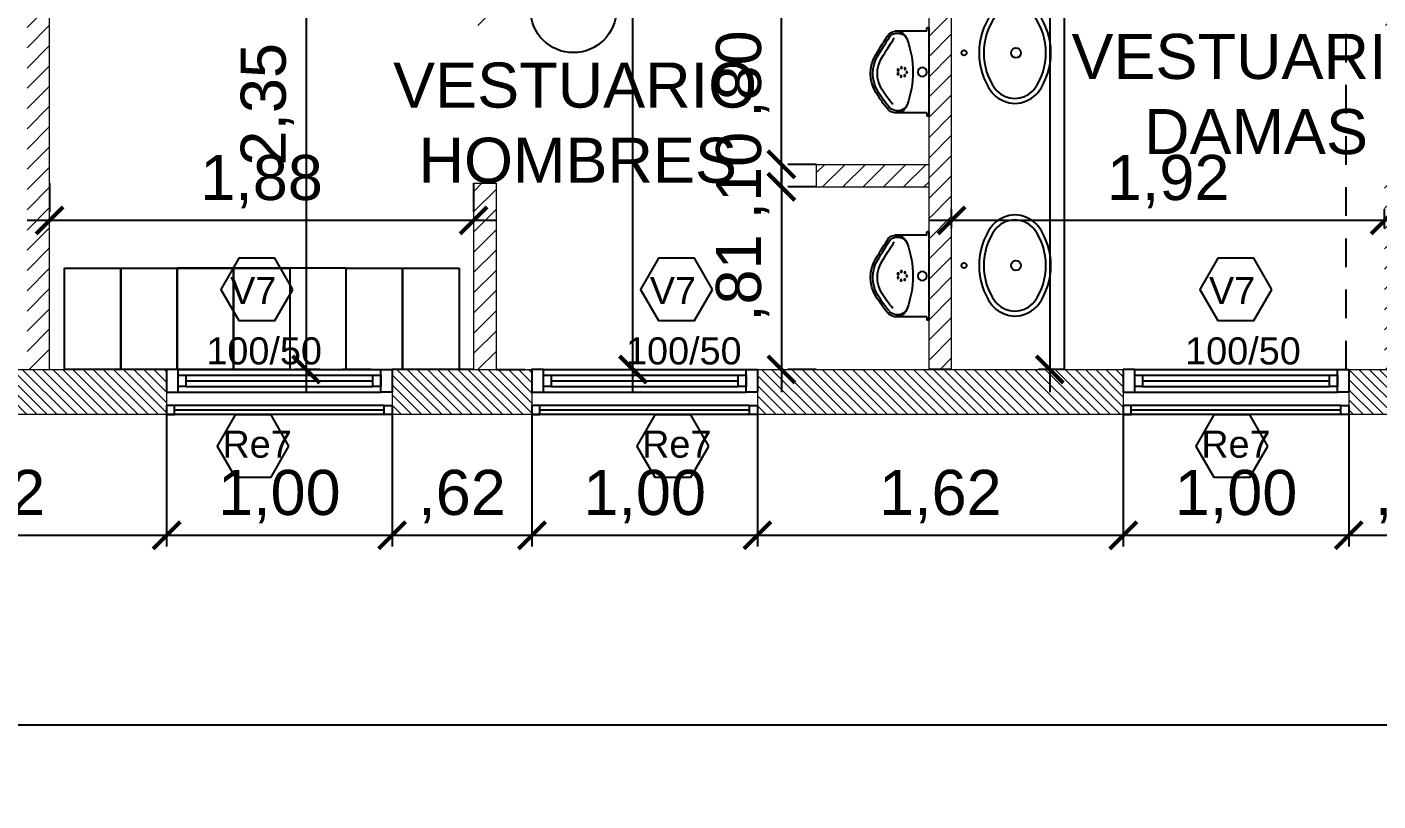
# Model space of a CAD drawing. Header units: metres. Extents: x 1093 to 1459, y -137 to 62.
# Drawn here: x 1270.05 to 1276.04, y -39.63 to -36.2 of the extents above; entities that cross this region are included whole.
import ezdxf

# ---------------------------------------------------------------- set-up
doc = ezdxf.new("R2010")
doc.units = ezdxf.units.M
doc.header["$LTSCALE"] = 0.508
doc.header["$PDMODE"] = 1
doc.header["$PDSIZE"] = -2
doc.linetypes.add('HIDDEN', pattern=[0.375, 0.25, -0.125])
doc.layers.get('0').update_dxf_attribs({"color": 9})
doc.layers.get('Defpoints').update_dxf_attribs({"color": 9})
for name, color, linetype in [('1-PROY', 9, 'HIDDEN'), ('2-Desig-Carp', 9, 'Continuous'), ('2-texto', 9, 'Continuous'), ('3-muros', 9, 'Continuous'), ('3-tabiques', 9, 'Continuous'), ('4-carpinterias', 9, 'Continuous'), ('7-artef', 9, 'Continuous'), ('7-equipamiento', 9, 'Continuous'), ('8-cotas-100', 9, 'Continuous'), ('9-Hatch', 9, 'Continuous'), ('9-Hatch existente', 9, 'Continuous'), ('arq carpinterias', 9, 'Continuous')]:
    doc.layers.add(name, color=color, linetype=linetype)
doc.styles.add('swiss', font='swissel.ttf')
doc.dimstyles.new('dim-100', dxfattribs={"dimtxt": 0.2, "dimasz": 0.12, "dimexe": 0.05, "dimexo": 0, "dimgap": 0.05, "dimtad": 1, "dimzin": 4, "dimtxsty": 'swiss', "dimblk": 'ARCHTICK', "dimcen": 0.5, "dimdle": 0.1, "dimclrd": 256, "dimclre": 252, "dimclrt": 256, "dimadec": 0, "dimazin": 0, "dimtfac": 1, "dimtix": 1, "dimtmove": 2, "dimatfit": 3, "dimldrblk": 'OPEN30', "dimfxl": 0.05, "dimtolj": 1, "dimtzin": 0, "dimarcsym": 0})

# ---------------------------------------------------------------- blocks, each defined once
blk = doc.blocks.new('_ARCHTICK')
at = {"color": 0, "linetype": 'ByBlock', "const_width": 0.15}
blk.add_lwpolyline([(-0.5, -0.5), (0.5, 0.5)], dxfattribs=at)
blk = doc.blocks.new('*D210')
at = {"layer": '8-cotas-100', "color": 252, "linetype": 'HIDDEN', "lineweight": -2, "transparency": 16777216}
for p, q in [((1258.5736, -37.9171), (1258.5736, -39.3431)), ((1323.1736, -37.9171), (1323.1736, -39.3431))]:
    blk.add_line(p, q, dxfattribs=at)
at = {"layer": '8-cotas-100', "linetype": 'Continuous', "lineweight": -2, "transparency": 16777216}
blk.add_line((1258.4736, -39.2931), (1323.2736, -39.2931), dxfattribs=at)
at = {"layer": 'Defpoints', "color": 0, "linetype": 'Continuous', "transparency": 16777216}
for p in [(1258.5736, -37.9171), (1323.1736, -37.9171), (1323.1736, -39.2931)]:
    blk.add_point(p, dxfattribs=at)
at = {"layer": '8-cotas-100', "linetype": 'Continuous', "lineweight": -2, "transparency": 16777216, "xscale": 0.12, "yscale": 0.12, "zscale": 0.12, "rotation": 180}
blk.add_blockref('_ARCHTICK', (1258.5736, -39.2931), dxfattribs=at)
at = {"layer": '8-cotas-100', "linetype": 'Continuous', "lineweight": -2, "transparency": 16777216, "xscale": 0.12, "yscale": 0.12, "zscale": 0.12}
blk.add_blockref('_ARCHTICK', (1323.1736, -39.2931), dxfattribs=at)
at = {"layer": '8-cotas-100', "linetype": 'Continuous', "lineweight": 0, "transparency": 16777216, "insert": (1290.8736, -39.1215), "char_height": 0.2, "attachment_point": 5, "style": 'swiss'}
blk.add_mtext('\\A1;64,60', dxfattribs=at)
blk = doc.blocks.new('_Open30')
at = {"color": 0, "linetype": 'ByBlock', "lineweight": -2}
for p, q in [((-1, 0.268), (0, 0)), ((0, 0), (-1, -0.268)), ((0, 0), (-1, 0))]:
    blk.add_line(p, q, dxfattribs=at)
blk = doc.blocks.new('*D275')
at = {"layer": '8-cotas-100', "color": 252, "linetype": 'HIDDEN', "lineweight": -2, "transparency": 16777216}
for p, q in [((1239.5931, -37.9171), (1239.5931, -40.601)), ((1334.5136, -37.9171), (1334.5136, -40.601))]:
    blk.add_line(p, q, dxfattribs=at)
at = {"layer": '8-cotas-100', "lineweight": -2, "transparency": 16777216}
blk.add_line((1239.4931, -40.551), (1334.6136, -40.551), dxfattribs=at)
at = {"layer": 'Defpoints', "color": 0, "transparency": 16777216}
for p in [(1239.5931, -37.9171), (1334.5136, -37.9171), (1334.5136, -40.551)]:
    blk.add_point(p, dxfattribs=at)
at = {"layer": '8-cotas-100', "lineweight": -2, "transparency": 16777216, "xscale": 0.12, "yscale": 0.12, "zscale": 0.12, "rotation": 180}
blk.add_blockref('_ARCHTICK', (1239.5931, -40.551), dxfattribs=at)
at = {"layer": '8-cotas-100', "lineweight": -2, "transparency": 16777216, "xscale": 0.12, "yscale": 0.12, "zscale": 0.12}
blk.add_blockref('_ARCHTICK', (1334.5136, -40.551), dxfattribs=at)
at = {"layer": '8-cotas-100', "lineweight": 0, "transparency": 16777216, "insert": (1287.0534, -40.3793), "char_height": 0.2, "attachment_point": 5, "style": 'swiss'}
blk.add_mtext('\\A1;94,92', dxfattribs=at)
blk = doc.blocks.new('BACHA')
at = {"layer": '7-artef'}
for centre, radius in [((633.7683, 2392.672), 0.0219), ((633.5379, 2392.672), 0.0113)]:
    blk.add_circle(centre, radius, dxfattribs=at)
for centre, radius, start, end in [((633.7594, 2392.7545), 0.142, 40.99743, 40.99743), ((633.7681, 2392.7545), 0.142, 139.00257, 139.00257), ((633.7681, 2392.7545), 0.142, 91.75053, 133.98528), ((633.7668, 2392.7545), 0.12, 91.75053, 133.98528), ((633.7594, 2392.7545), 0.12, 46.01472, 88.24947), ((633.7594, 2392.7545), 0.142, 46.01472, 88.24947), ((633.9051, 2392.672), 0.3007, 144.90526, 180), ((633.9038, 2392.672), 0.2787, 145.03615, 180), ((633.7685, 2392.7584), 0.1395, 135.21972, 141.66732), ((633.7671, 2392.7584), 0.1175, 135.21972, 141.37123), ((633.7591, 2392.7584), 0.1175, 38.62877, 44.78028), ((633.6224, 2392.672), 0.2787, 0, 34.96385), ((633.7591, 2392.7584), 0.1395, 38.33268, 44.78028), ((633.6224, 2392.672), 0.3007, 0, 35.09474), ((633.7594, 2392.5896), 0.142, 319.00257, 319.00257), ((633.7681, 2392.5896), 0.142, 220.99743, 220.99743), ((633.9051, 2392.672), 0.3007, 180, 215.09474), ((633.9038, 2392.672), 0.2787, 180, 214.96385), ((633.6224, 2392.672), 0.2787, 325.03615, 0), ((633.6224, 2392.672), 0.3007, 324.90526, 0), ((633.7671, 2392.5856), 0.1175, 218.62877, 224.78028), ((633.7591, 2392.5856), 0.1175, 315.21972, 321.37123), ((633.7685, 2392.5856), 0.1395, 218.33268, 224.78028), ((633.7681, 2392.5896), 0.142, 226.01472, 268.24947), ((633.7668, 2392.5896), 0.12, 226.01472, 268.24947), ((633.7594, 2392.5896), 0.12, 271.75053, 313.98528), ((633.7594, 2392.5896), 0.142, 271.75053, 313.98528), ((633.7591, 2392.5856), 0.1395, 315.21972, 321.66732)]:
    blk.add_arc(centre, radius, start, end, dxfattribs=at)
blk = doc.blocks.new('MING')
at = {"layer": '7-artef'}
for p, q in [((635.166, 2392.411), (635.166, 2392.803)), ((635.166, 2392.803), (635.176, 2392.803)), ((635.176, 2392.788), (635.176, 2392.803)), ((635.176, 2392.788), (635.3165, 2392.788)), ((635.166, 2392.411), (635.176, 2392.411)), ((635.176, 2392.426), (635.3165, 2392.426)), ((635.176, 2392.426), (635.176, 2392.411))]:
    blk.add_line(p, q, dxfattribs=at)
for centre, radius in [((635.2891, 2392.6267), 0.00325), ((635.1956, 2392.607), 0.02), ((635.2654, 2392.6063), 0.00325), ((635.2724, 2392.6222), 0.00325), ((635.2736, 2392.5909), 0.00325), ((635.2906, 2392.5877), 0.00325), ((635.3031, 2392.6164), 0.00325), ((635.3038, 2392.5991), 0.00325)]:
    blk.add_circle(centre, radius, dxfattribs=at)
for centre, radius, start, end in [((635.666, 2392.607), 0.428, 160.18181, 199.81819), ((635.3114, 2392.7383), 0.05, 48.48448, 163.9052), ((635.3069, 2392.7312), 0.0483, 51.51937, 154.25722), ((632.2518, 2390.7759), 3.653, 31.20556, 32.86305), ((632.2518, 2390.7759), 3.673, 31.20556, 32.86305), ((632.2518, 2390.7759), 3.683, 31.20556, 32.88722), ((635.2638, 2392.6004), 0.1315, 328.79444, 31.20556), ((635.2638, 2392.6004), 0.1515, 328.79444, 31.20556), ((635.2638, 2392.6004), 0.1615, 328.79444, 31.20556), ((634.9024, 2392.8194), 0.554, 319.95573, 328.79444), ((634.9024, 2392.8194), 0.574, 319.95573, 328.79444), ((634.9024, 2392.8194), 0.584, 319.57486, 328.79444), ((635.3066, 2392.4822), 0.0477, 205.14657, 317.61723), ((635.3114, 2392.4758), 0.05, 196.0948, 324.61001)]:
    blk.add_arc(centre, radius, start, end, dxfattribs=at)
blk = doc.blocks.new('*D419')
at = {"layer": '8-cotas-100', "linetype": 'Continuous', "lineweight": -2, "transparency": 16777216}
blk.add_line((1272.7406, -37.8171), (1272.7406, -33.5171), dxfattribs=at)
at = {"layer": '8-cotas-100', "color": 252, "linetype": 'HIDDEN', "lineweight": -2, "transparency": 16777216}
for p, q in [((1272.1336, -33.6171), (1272.7906, -33.6171)), ((1272.1336, -37.7171), (1272.7906, -37.7171))]:
    blk.add_line(p, q, dxfattribs=at)
at = {"layer": 'Defpoints', "color": 0, "linetype": 'Continuous', "transparency": 16777216}
for p in [(1272.1336, -33.6171), (1272.7406, -33.6171), (1272.1336, -37.7171)]:
    blk.add_point(p, dxfattribs=at)
at = {"layer": '8-cotas-100', "linetype": 'Continuous', "lineweight": -2, "transparency": 16777216, "xscale": 0.12, "yscale": 0.12, "zscale": 0.12}
for p, rotation in [((1272.7406, -33.6171), 90), ((1272.7406, -37.7171), 270)]:
    blk.add_blockref('_ARCHTICK', p, dxfattribs=dict(at, rotation=rotation))
at = {"layer": '8-cotas-100', "linetype": 'Continuous', "lineweight": 0, "transparency": 16777216, "insert": (1272.569, -35.6671), "char_height": 0.2, "attachment_point": 5, "rotation": 90, "style": 'swiss'}
blk.add_mtext('\\A1;4,10', dxfattribs=at)
blk = doc.blocks.new('*D420')
at = {"layer": '8-cotas-100', "linetype": 'Continuous', "lineweight": -2, "transparency": 16777216}
blk.add_line((1271.2913, -35.2651), (1271.2913, -37.8171), dxfattribs=at)
at = {"layer": '8-cotas-100', "color": 252, "linetype": 'HIDDEN', "lineweight": -2, "transparency": 16777216}
for p, q in [((1272.0336, -35.3651), (1271.2413, -35.3651)), ((1272.0336, -37.7171), (1271.2413, -37.7171))]:
    blk.add_line(p, q, dxfattribs=at)
at = {"layer": 'Defpoints', "color": 0, "linetype": 'Continuous', "transparency": 16777216}
for p in [(1272.0336, -35.3651), (1271.2913, -37.7171), (1272.0336, -37.7171)]:
    blk.add_point(p, dxfattribs=at)
at = {"layer": '8-cotas-100', "linetype": 'Continuous', "lineweight": -2, "transparency": 16777216, "xscale": 0.12, "yscale": 0.12, "zscale": 0.12}
for p, rotation in [((1271.2913, -35.3651), 90), ((1271.2913, -37.7171), 270)]:
    blk.add_blockref('_ARCHTICK', p, dxfattribs=dict(at, rotation=rotation))
at = {"layer": '8-cotas-100', "linetype": 'Continuous', "lineweight": 0, "transparency": 16777216, "insert": (1271.1196, -36.5411), "char_height": 0.2, "attachment_point": 5, "rotation": 90, "style": 'swiss'}
blk.add_mtext('\\A1;2,35', dxfattribs=at)
blk = doc.blocks.new('*D421')
at = {"layer": '8-cotas-100', "color": 252, "linetype": 'HIDDEN', "lineweight": -2, "transparency": 16777216}
for p, q in [((1270.1536, -36.8911), (1270.1536, -37.1059)), ((1272.0336, -36.8911), (1272.0336, -37.1059))]:
    blk.add_line(p, q, dxfattribs=at)
at = {"layer": '8-cotas-100', "linetype": 'Continuous', "lineweight": -2, "transparency": 16777216}
blk.add_line((1272.1336, -37.0559), (1270.0536, -37.0559), dxfattribs=at)
at = {"layer": 'Defpoints', "color": 0, "linetype": 'Continuous', "transparency": 16777216}
for p in [(1270.1536, -36.8911), (1272.0336, -36.8911), (1270.1536, -37.0559)]:
    blk.add_point(p, dxfattribs=at)
at = {"layer": '8-cotas-100', "linetype": 'Continuous', "lineweight": -2, "transparency": 16777216, "xscale": 0.12, "yscale": 0.12, "zscale": 0.12, "rotation": 180}
blk.add_blockref('_ARCHTICK', (1270.1536, -37.0559), dxfattribs=at)
at = {"layer": '8-cotas-100', "linetype": 'Continuous', "lineweight": -2, "transparency": 16777216, "xscale": 0.12, "yscale": 0.12, "zscale": 0.12}
blk.add_blockref('_ARCHTICK', (1272.0336, -37.0559), dxfattribs=at)
at = {"layer": '8-cotas-100', "linetype": 'Continuous', "lineweight": 0, "transparency": 16777216, "insert": (1271.0936, -36.8843), "char_height": 0.2, "attachment_point": 5, "style": 'swiss'}
blk.add_mtext('\\A1;1,88', dxfattribs=at)
blk = doc.blocks.new('*D424')
at = {"layer": '8-cotas-100', "color": 252, "linetype": 'HIDDEN', "lineweight": -2, "transparency": 16777216}
for p, q in [((1274.1536, -37.0906), (1274.1536, -37.0059)), ((1276.0736, -37.0906), (1276.0736, -37.0059))]:
    blk.add_line(p, q, dxfattribs=at)
at = {"layer": '8-cotas-100', "linetype": 'Continuous', "lineweight": -2, "transparency": 16777216}
blk.add_line((1276.1736, -37.0559), (1274.0536, -37.0559), dxfattribs=at)
at = {"layer": 'Defpoints', "color": 0, "linetype": 'Continuous', "transparency": 16777216}
for p in [(1274.1536, -37.0559), (1274.1536, -37.0906), (1276.0736, -37.0906)]:
    blk.add_point(p, dxfattribs=at)
at = {"layer": '8-cotas-100', "linetype": 'Continuous', "lineweight": -2, "transparency": 16777216, "xscale": 0.12, "yscale": 0.12, "zscale": 0.12, "rotation": 180}
blk.add_blockref('_ARCHTICK', (1274.1536, -37.0559), dxfattribs=at)
at = {"layer": '8-cotas-100', "linetype": 'Continuous', "lineweight": -2, "transparency": 16777216, "xscale": 0.12, "yscale": 0.12, "zscale": 0.12}
blk.add_blockref('_ARCHTICK', (1276.0736, -37.0559), dxfattribs=at)
at = {"layer": '8-cotas-100', "linetype": 'Continuous', "lineweight": 0, "transparency": 16777216, "insert": (1275.1136, -36.8842), "char_height": 0.2, "attachment_point": 5, "style": 'swiss'}
blk.add_mtext('\\A1;1,92', dxfattribs=at)
blk = doc.blocks.new('*D426')
at = {"layer": '8-cotas-100', "linetype": 'Continuous', "lineweight": -2, "transparency": 16777216}
blk.add_line((1274.5888, -33.5171), (1274.5888, -37.8171), dxfattribs=at)
at = {"layer": '8-cotas-100', "color": 252, "linetype": 'HIDDEN', "lineweight": -2, "transparency": 16777216}
for p, q in [((1274.6536, -33.6171), (1274.5388, -33.6171)), ((1274.6536, -37.7171), (1274.5388, -37.7171))]:
    blk.add_line(p, q, dxfattribs=at)
at = {"layer": 'Defpoints', "color": 0, "linetype": 'Continuous', "transparency": 16777216}
for p in [(1274.6536, -33.6171), (1274.5888, -37.7171), (1274.6536, -37.7171)]:
    blk.add_point(p, dxfattribs=at)
at = {"layer": '8-cotas-100', "linetype": 'Continuous', "lineweight": -2, "transparency": 16777216, "xscale": 0.12, "yscale": 0.12, "zscale": 0.12}
for p, rotation in [((1274.5888, -33.6171), 90), ((1274.5888, -37.7171), 270)]:
    blk.add_blockref('_ARCHTICK', p, dxfattribs=dict(at, rotation=rotation))
at = {"layer": '8-cotas-100', "linetype": 'Continuous', "lineweight": 0, "transparency": 16777216, "insert": (1274.4172, -35.6671), "char_height": 0.2, "attachment_point": 5, "rotation": 90, "style": 'swiss'}
blk.add_mtext('\\A1;4,10', dxfattribs=at)
blk = doc.blocks.new('*D434')
at = {"layer": '8-cotas-100', "lineweight": -2, "transparency": 16777216}
blk.add_line((1273.3986, -36.8073), (1273.3986, -37.8171), dxfattribs=at)
at = {"layer": '8-cotas-100', "color": 252, "linetype": 'HIDDEN', "lineweight": -2, "transparency": 16777216}
for p, q in [((1273.5536, -36.9073), (1273.3486, -36.9073)), ((1273.5536, -37.7171), (1273.3486, -37.7171))]:
    blk.add_line(p, q, dxfattribs=at)
at = {"layer": 'Defpoints', "color": 0, "transparency": 16777216}
for p in [(1273.5536, -36.9073), (1273.3986, -37.7171), (1273.5536, -37.7171)]:
    blk.add_point(p, dxfattribs=at)
at = {"layer": '8-cotas-100', "lineweight": -2, "transparency": 16777216, "xscale": 0.12, "yscale": 0.12, "zscale": 0.12}
for p, rotation in [((1273.3986, -36.9073), 90), ((1273.3986, -37.7171), 270)]:
    blk.add_blockref('_ARCHTICK', p, dxfattribs=dict(at, rotation=rotation))
at = {"layer": '8-cotas-100', "lineweight": 0, "transparency": 16777216, "insert": (1273.2271, -37.3122), "char_height": 0.2, "attachment_point": 5, "rotation": 90, "style": 'swiss'}
blk.add_mtext('\\A1;,81', dxfattribs=at)
blk = doc.blocks.new('*D435')
at = {"layer": '8-cotas-100', "lineweight": -2, "transparency": 16777216}
for p, q in [((1273.3986, -36.8073), (1273.3986, -36.6873)), ((1273.3986, -36.9073), (1273.3986, -36.8073)), ((1273.3986, -36.9073), (1273.3986, -37.0273))]:
    blk.add_line(p, q, dxfattribs=at)
at = {"layer": '8-cotas-100', "color": 252, "linetype": 'HIDDEN', "lineweight": -2, "transparency": 16777216}
for p, q in [((1273.5536, -36.8073), (1273.3486, -36.8073)), ((1273.5536, -36.9073), (1273.3486, -36.9073))]:
    blk.add_line(p, q, dxfattribs=at)
at = {"layer": 'Defpoints', "color": 0, "transparency": 16777216}
for p in [(1273.3986, -36.8073), (1273.5536, -36.8073), (1273.5536, -36.9073)]:
    blk.add_point(p, dxfattribs=at)
at = {"layer": '8-cotas-100', "lineweight": -2, "transparency": 16777216, "xscale": 0.12, "yscale": 0.12, "zscale": 0.12}
for p, rotation in [((1273.3986, -36.8073), 270), ((1273.3986, -36.9073), 90)]:
    blk.add_blockref('_ARCHTICK', p, dxfattribs=dict(at, rotation=rotation))
at = {"layer": '8-cotas-100', "lineweight": 0, "transparency": 16777216, "insert": (1273.2271, -36.8573), "char_height": 0.2, "attachment_point": 5, "rotation": 90, "style": 'swiss'}
blk.add_mtext('\\A1;,10', dxfattribs=at)
blk = doc.blocks.new('*D436')
at = {"layer": '8-cotas-100', "lineweight": -2, "transparency": 16777216}
blk.add_line((1273.3986, -36.9073), (1273.3986, -35.9073), dxfattribs=at)
at = {"layer": '8-cotas-100', "color": 252, "linetype": 'HIDDEN', "lineweight": -2, "transparency": 16777216}
for p, q in [((1273.5536, -36.0073), (1273.3486, -36.0073)), ((1273.5536, -36.8073), (1273.3486, -36.8073))]:
    blk.add_line(p, q, dxfattribs=at)
at = {"layer": 'Defpoints', "color": 0, "transparency": 16777216}
for p in [(1273.3986, -36.0073), (1273.5536, -36.0073), (1273.5536, -36.8073)]:
    blk.add_point(p, dxfattribs=at)
at = {"layer": '8-cotas-100', "lineweight": -2, "transparency": 16777216, "xscale": 0.12, "yscale": 0.12, "zscale": 0.12}
for p, rotation in [((1273.3986, -36.0073), 90), ((1273.3986, -36.8073), 270)]:
    blk.add_blockref('_ARCHTICK', p, dxfattribs=dict(at, rotation=rotation))
at = {"layer": '8-cotas-100', "lineweight": 0, "transparency": 16777216, "insert": (1273.2271, -36.4073), "char_height": 0.2, "attachment_point": 5, "rotation": 90, "style": 'swiss'}
blk.add_mtext('\\A1;,80', dxfattribs=at)
blk = doc.blocks.new('*D441')
at = {"layer": '8-cotas-100', "color": 252, "lineweight": -2, "transparency": 16777216}
for p, q in [((1269.0525, -37.9171), (1269.0525, -38.5026)), ((1270.6725, -37.9171), (1270.6725, -38.5026))]:
    blk.add_line(p, q, dxfattribs=at)
at = {"layer": '8-cotas-100', "lineweight": -2, "transparency": 16777216}
blk.add_line((1268.9525, -38.4526), (1270.7725, -38.4526), dxfattribs=at)
at = {"layer": 'Defpoints', "color": 0, "transparency": 16777216}
for p in [(1269.0525, -37.9171), (1270.6725, -37.9171), (1270.6725, -38.4526)]:
    blk.add_point(p, dxfattribs=at)
at = {"layer": '8-cotas-100', "lineweight": -2, "transparency": 16777216, "xscale": 0.12, "yscale": 0.12, "zscale": 0.12, "rotation": 180}
blk.add_blockref('_ARCHTICK', (1269.0525, -38.4526), dxfattribs=at)
at = {"layer": '8-cotas-100', "lineweight": -2, "transparency": 16777216, "xscale": 0.12, "yscale": 0.12, "zscale": 0.12}
blk.add_blockref('_ARCHTICK', (1270.6725, -38.4526), dxfattribs=at)
at = {"layer": '8-cotas-100', "transparency": 16777216, "insert": (1269.8625, -38.2809), "char_height": 0.2, "attachment_point": 5, "style": 'swiss'}
blk.add_mtext('\\A1;1,62', dxfattribs=at)
blk = doc.blocks.new('*D442')
at = {"layer": '8-cotas-100', "color": 252, "lineweight": -2, "transparency": 16777216}
for p, q in [((1270.6725, -37.9171), (1270.6725, -38.5026)), ((1271.6725, -37.9171), (1271.6725, -38.5026))]:
    blk.add_line(p, q, dxfattribs=at)
at = {"layer": '8-cotas-100', "lineweight": -2, "transparency": 16777216}
blk.add_line((1270.5725, -38.4526), (1271.7725, -38.4526), dxfattribs=at)
at = {"layer": 'Defpoints', "color": 0, "transparency": 16777216}
for p in [(1270.6725, -37.9171), (1271.6725, -37.9171), (1271.6725, -38.4526)]:
    blk.add_point(p, dxfattribs=at)
at = {"layer": '8-cotas-100', "lineweight": -2, "transparency": 16777216, "xscale": 0.12, "yscale": 0.12, "zscale": 0.12, "rotation": 180}
blk.add_blockref('_ARCHTICK', (1270.6725, -38.4526), dxfattribs=at)
at = {"layer": '8-cotas-100', "lineweight": -2, "transparency": 16777216, "xscale": 0.12, "yscale": 0.12, "zscale": 0.12}
blk.add_blockref('_ARCHTICK', (1271.6725, -38.4526), dxfattribs=at)
at = {"layer": '8-cotas-100', "transparency": 16777216, "insert": (1271.1725, -38.2811), "char_height": 0.2, "attachment_point": 5, "style": 'swiss'}
blk.add_mtext('\\A1;1,00', dxfattribs=at)
blk = doc.blocks.new('*D443')
at = {"layer": '8-cotas-100', "color": 252, "lineweight": -2, "transparency": 16777216}
for p, q in [((1271.6725, -37.9171), (1271.6725, -38.5026)), ((1272.2925, -37.9171), (1272.2925, -38.5026))]:
    blk.add_line(p, q, dxfattribs=at)
at = {"layer": '8-cotas-100', "lineweight": -2, "transparency": 16777216}
blk.add_line((1271.5725, -38.4526), (1272.3925, -38.4526), dxfattribs=at)
at = {"layer": 'Defpoints', "color": 0, "transparency": 16777216}
for p in [(1271.6725, -37.9171), (1272.2925, -37.9171), (1272.2925, -38.4526)]:
    blk.add_point(p, dxfattribs=at)
at = {"layer": '8-cotas-100', "lineweight": -2, "transparency": 16777216, "xscale": 0.12, "yscale": 0.12, "zscale": 0.12, "rotation": 180}
blk.add_blockref('_ARCHTICK', (1271.6725, -38.4526), dxfattribs=at)
at = {"layer": '8-cotas-100', "lineweight": -2, "transparency": 16777216, "xscale": 0.12, "yscale": 0.12, "zscale": 0.12}
blk.add_blockref('_ARCHTICK', (1272.2925, -38.4526), dxfattribs=at)
at = {"layer": '8-cotas-100', "transparency": 16777216, "insert": (1271.9825, -38.2809), "char_height": 0.2, "attachment_point": 5, "style": 'swiss'}
blk.add_mtext('\\A1;,62', dxfattribs=at)
blk = doc.blocks.new('*D444')
at = {"layer": '8-cotas-100', "color": 252, "lineweight": -2, "transparency": 16777216}
for p, q in [((1272.2925, -37.9171), (1272.2925, -38.5026)), ((1273.2925, -37.9171), (1273.2925, -38.5026))]:
    blk.add_line(p, q, dxfattribs=at)
at = {"layer": '8-cotas-100', "lineweight": -2, "transparency": 16777216}
blk.add_line((1272.1925, -38.4526), (1273.3925, -38.4526), dxfattribs=at)
at = {"layer": 'Defpoints', "color": 0, "transparency": 16777216}
for p in [(1272.2925, -37.9171), (1273.2925, -37.9171), (1273.2925, -38.4526)]:
    blk.add_point(p, dxfattribs=at)
at = {"layer": '8-cotas-100', "lineweight": -2, "transparency": 16777216, "xscale": 0.12, "yscale": 0.12, "zscale": 0.12, "rotation": 180}
blk.add_blockref('_ARCHTICK', (1272.2925, -38.4526), dxfattribs=at)
at = {"layer": '8-cotas-100', "lineweight": -2, "transparency": 16777216, "xscale": 0.12, "yscale": 0.12, "zscale": 0.12}
blk.add_blockref('_ARCHTICK', (1273.2925, -38.4526), dxfattribs=at)
at = {"layer": '8-cotas-100', "transparency": 16777216, "insert": (1272.7925, -38.2811), "char_height": 0.2, "attachment_point": 5, "style": 'swiss'}
blk.add_mtext('\\A1;1,00', dxfattribs=at)
blk = doc.blocks.new('*D445')
at = {"layer": '8-cotas-100', "color": 252, "lineweight": -2, "transparency": 16777216}
for p, q in [((1273.2925, -37.9171), (1273.2925, -38.5026)), ((1274.9147, -37.9171), (1274.9147, -38.5026))]:
    blk.add_line(p, q, dxfattribs=at)
at = {"layer": '8-cotas-100', "lineweight": -2, "transparency": 16777216}
blk.add_line((1273.1925, -38.4526), (1275.0147, -38.4526), dxfattribs=at)
at = {"layer": 'Defpoints', "color": 0, "transparency": 16777216}
for p in [(1273.2925, -37.9171), (1274.9147, -37.9171), (1274.9147, -38.4526)]:
    blk.add_point(p, dxfattribs=at)
at = {"layer": '8-cotas-100', "lineweight": -2, "transparency": 16777216, "xscale": 0.12, "yscale": 0.12, "zscale": 0.12, "rotation": 180}
blk.add_blockref('_ARCHTICK', (1273.2925, -38.4526), dxfattribs=at)
at = {"layer": '8-cotas-100', "lineweight": -2, "transparency": 16777216, "xscale": 0.12, "yscale": 0.12, "zscale": 0.12}
blk.add_blockref('_ARCHTICK', (1274.9147, -38.4526), dxfattribs=at)
at = {"layer": '8-cotas-100', "transparency": 16777216, "insert": (1274.1036, -38.2809), "char_height": 0.2, "attachment_point": 5, "style": 'swiss'}
blk.add_mtext('\\A1;1,62', dxfattribs=at)
blk = doc.blocks.new('*D446')
at = {"layer": '8-cotas-100', "color": 252, "lineweight": -2, "transparency": 16777216}
for p, q in [((1274.9147, -37.9171), (1274.9147, -38.5026)), ((1275.9147, -37.9171), (1275.9147, -38.5026))]:
    blk.add_line(p, q, dxfattribs=at)
at = {"layer": '8-cotas-100', "lineweight": -2, "transparency": 16777216}
blk.add_line((1274.8147, -38.4526), (1276.0147, -38.4526), dxfattribs=at)
at = {"layer": 'Defpoints', "color": 0, "transparency": 16777216}
for p in [(1274.9147, -37.9171), (1275.9147, -37.9171), (1275.9147, -38.4526)]:
    blk.add_point(p, dxfattribs=at)
at = {"layer": '8-cotas-100', "lineweight": -2, "transparency": 16777216, "xscale": 0.12, "yscale": 0.12, "zscale": 0.12, "rotation": 180}
blk.add_blockref('_ARCHTICK', (1274.9147, -38.4526), dxfattribs=at)
at = {"layer": '8-cotas-100', "lineweight": -2, "transparency": 16777216, "xscale": 0.12, "yscale": 0.12, "zscale": 0.12}
blk.add_blockref('_ARCHTICK', (1275.9147, -38.4526), dxfattribs=at)
at = {"layer": '8-cotas-100', "transparency": 16777216, "insert": (1275.4147, -38.2811), "char_height": 0.2, "attachment_point": 5, "style": 'swiss'}
blk.add_mtext('\\A1;1,00', dxfattribs=at)
blk = doc.blocks.new('*D447')
at = {"layer": '8-cotas-100', "color": 252, "lineweight": -2, "transparency": 16777216}
for p, q in [((1275.9147, -37.9171), (1275.9147, -38.5026)), ((1276.5347, -37.9171), (1276.5347, -38.5026))]:
    blk.add_line(p, q, dxfattribs=at)
at = {"layer": '8-cotas-100', "lineweight": -2, "transparency": 16777216}
blk.add_line((1275.8147, -38.4526), (1276.6347, -38.4526), dxfattribs=at)
at = {"layer": 'Defpoints', "color": 0, "transparency": 16777216}
for p in [(1275.9147, -37.9171), (1276.5347, -37.9171), (1276.5347, -38.4526)]:
    blk.add_point(p, dxfattribs=at)
at = {"layer": '8-cotas-100', "lineweight": -2, "transparency": 16777216, "xscale": 0.12, "yscale": 0.12, "zscale": 0.12, "rotation": 180}
blk.add_blockref('_ARCHTICK', (1275.9147, -38.4526), dxfattribs=at)
at = {"layer": '8-cotas-100', "lineweight": -2, "transparency": 16777216, "xscale": 0.12, "yscale": 0.12, "zscale": 0.12}
blk.add_blockref('_ARCHTICK', (1276.5347, -38.4526), dxfattribs=at)
at = {"layer": '8-cotas-100', "transparency": 16777216, "insert": (1276.2247, -38.2809), "char_height": 0.2, "attachment_point": 5, "style": 'swiss'}
blk.add_mtext('\\A1;,62', dxfattribs=at)

msp = doc.modelspace()

# ---------------------------------------------------------------- hatches: boundary and pattern name
at = {"layer": '3-tabiques', "linetype": 'Continuous', "lineweight": 0}
h = msp.add_hatch(dxfattribs=at)
h.set_pattern_fill('ANSI31', color=256, scale=0.02)
h.set_pattern_definition([(45, (1270.15361, -37.71712), (-0.0449013, 0.0449013), [])])
h.paths.add_polyline_path([(1270.1536, -33.665), (1270.0536, -33.665), (1270.0536, -37.7171), (1270.1536, -37.7171), (1270.1536, -35.9073)])
h.paths.add_polyline_path([(1270.1536, -33.555), (1269.9483, -33.555), (1269.9483, -33.6171), (1269.9943, -33.6171), (1270.0536, -33.6171), (1270.0536, -33.665), (1270.1536, -33.665)])
h.paths.add_polyline_path([(1270.1536, -33.5171), (1269.9483, -33.5171), (1269.9483, -33.555), (1270.1536, -33.555)])
h.paths.add_polyline_path([(1267.0244, -34.669), (1267.5731, -34.669), (1267.5731, -34.2408), (1267.0244, -34.2408)], flags=9)
h.paths.add_polyline_path([(1268.5937, -33.8513), (1268.5937, -33.3027), (1268.1655, -33.3027), (1268.1655, -33.8513)], flags=9)
h.paths.add_polyline_path([(1267.4886, -33.555), (1267.4886, -33.6171), (1269.0628, -33.6171), (1269.0628, -33.555)])
h.paths.add_polyline_path([(1267.4886, -33.5171), (1267.4886, -33.555), (1269.0628, -33.555), (1269.0628, -33.5171)])
h = msp.add_hatch(dxfattribs=at)
h.set_pattern_fill('ANSI31', color=256, scale=0.02)
h.paths.add_polyline_path([(1272.1336, -35.2651), (1270.1536, -35.2651), (1270.1536, -35.3651), (1272.0336, -35.3651), (1272.0336, -36.1911), (1272.1336, -36.1911)])
h.paths.add_polyline_path([(1272.9678, -33.5171), (1271.7269, -33.5171), (1270.1536, -33.5171), (1270.1536, -33.6171), (1270.9149, -33.6171), (1272.9678, -33.6171)])
h.paths.add_polyline_path([(1274.0536, -34.8361), (1273.5536, -34.8361), (1273.5536, -34.9361), (1274.0536, -34.9361)])
h.paths.add_polyline_path([(1274.0536, -35.9073), (1273.5536, -35.9073), (1273.5536, -36.0073), (1274.0536, -36.0073)])
h.paths.add_polyline_path([(1274.0536, -36.8073), (1273.5536, -36.8073), (1273.5536, -36.9073), (1274.0536, -36.9073)])
h.paths.add_polyline_path([(1272.1336, -36.8911), (1272.0336, -36.8911), (1272.0336, -37.7171), (1272.1336, -37.7171)])
h = msp.add_hatch(dxfattribs=at)
h.set_pattern_fill('ANSI31', color=256, scale=0.02)
h.set_pattern_definition([(45, (1278.05361, -37.71712), (-0.0449013, 0.0449013), [])])
h.paths.add_polyline_path([(1274.1536, -33.665), (1274.0536, -33.665), (1274.0536, -37.7171), (1274.1536, -37.7171)])
h.paths.add_polyline_path([(1274.2554, -33.555), (1273.8518, -33.555), (1273.8518, -33.6171), (1274.0536, -33.6171), (1274.0536, -33.665), (1274.1536, -33.665), (1274.1536, -33.6171), (1274.2554, -33.6171)])
h.paths.add_polyline_path([(1274.2554, -33.5171), (1273.8518, -33.5171), (1273.8518, -33.555), (1274.2554, -33.555)])
h.paths.add_polyline_path([(1276.1736, -35.3651), (1278.0536, -35.3651), (1278.0536, -35.2651), (1276.0736, -35.2651), (1276.0736, -36.1911), (1276.1736, -36.1911)])
h.paths.add_polyline_path([(1276.1736, -36.8911), (1276.0736, -36.8911), (1276.0736, -37.7171), (1276.1736, -37.7171)])
at = {"layer": '9-Hatch', "lineweight": 0}
h = msp.add_hatch(dxfattribs=at)
h.set_pattern_fill('ANGLE', color=256)
h.set_pattern_definition([(0, (2e-08, 0), (0, 6.985), [5.08, -1.905]), (90, (2e-08, 0), (-6.985, 4e-16), [5.08, -1.905])])
h.paths.add_polyline_path([(1274.0536, -34.8361), (1273.5536, -34.8361), (1273.5536, -34.9361), (1274.0536, -34.9361)])
h.paths.add_polyline_path([(1274.0536, -35.9073), (1273.5536, -35.9073), (1273.5536, -36.0073), (1274.0536, -36.0073)])
h.paths.add_polyline_path([(1272.1336, -35.2651), (1270.1536, -35.2651), (1270.1536, -35.3651), (1272.0336, -35.3651), (1272.0336, -36.1911), (1272.1336, -36.1911)])
h.paths.add_polyline_path([(1272.9678, -33.5171), (1272.9218, -33.5171), (1271.7269, -33.5171), (1270.1536, -33.5171), (1270.1536, -33.6171), (1270.9149, -33.6171), (1272.9678, -33.6171)])
h.paths.add_polyline_path([(1274.0536, -33.5171), (1273.8518, -33.5171), (1273.8518, -33.6171), (1273.8978, -33.6171), (1274.0536, -33.6171)])
h.paths.add_polyline_path([(1274.0536, -36.8073), (1273.5536, -36.8073), (1273.5536, -36.9073), (1274.0536, -36.9073)])
h.paths.add_polyline_path([(1272.1336, -36.8911), (1272.0336, -36.8911), (1272.0336, -37.7171), (1272.1336, -37.7171)])
at = {"layer": '9-Hatch existente', "linetype": 'Continuous', "lineweight": 0}
h = msp.add_hatch(dxfattribs=at)
h.set_pattern_fill('ANSI31', color=256, scale=0.01, angle=-90)
h.paths.add_polyline_path([(1268.0525, -37.7171), (1267.1826, -37.7171), (1267.1826, -37.9171), (1268.0525, -37.9171)])
h.paths.add_polyline_path([(1270.6725, -37.7171), (1269.0525, -37.7171), (1269.0525, -37.9171), (1270.6725, -37.9171)])
h.paths.add_polyline_path([(1283.1234, -37.6648), (1283.0236, -37.6651), (1282.9836, -37.6651), (1282.9836, -37.7111), (1282.9736, -37.7111), (1282.9736, -37.6651), (1282.9521, -37.6651), (1282.9521, -37.7171), (1280.0736, -37.7171), (1279.9691, -37.7171), (1279.9691, -37.8171), (1280.0151, -37.8171), (1280.0151, -37.8271), (1279.9691, -37.8271), (1279.9691, -37.9171), (1283.1234, -37.9168)])
h.paths.add_polyline_path([(1296.2764, -37.7171), (1296.0264, -37.7171), (1296.0264, -37.9171), (1296.2764, -37.9171)])
h.paths.add_polyline_path([(1292.6236, -37.7171), (1292.3736, -37.7171), (1292.3736, -37.9171), (1292.6236, -37.9171)])
h.paths.add_polyline_path([(1288.9736, -37.7171), (1288.9786, -37.7171), (1288.7086, -37.7171), (1288.7136, -37.9171), (1288.9736, -37.9171)])
h.paths.add_polyline_path([(1299.5025, -37.7171), (1299.3025, -37.7171), (1299.3025, -37.9171), (1299.5025, -37.9171), (1299.5025, -37.8771), (1299.4565, -37.8771), (1299.4565, -37.8671), (1299.5025, -37.8671)])
h.paths.add_polyline_path([(1307.1736, -37.7171), (1301.1865, -37.7171), (1301.1865, -37.9171), (1307.1736, -37.9171)])
h.paths.add_polyline_path([(1273.9879, -37.7171), (1273.7379, -37.7171), (1273.2925, -37.7171), (1273.2925, -37.9171), (1274.9147, -37.9171), (1274.9147, -37.7171)])
h.paths.add_polyline_path([(1272.2925, -37.9171), (1272.2925, -37.7171), (1272.2379, -37.7171), (1271.6725, -37.7171), (1271.6725, -37.9171)])
h.paths.add_polyline_path([(1276.5347, -37.9171), (1276.5347, -37.7171), (1276.2379, -37.7171), (1275.9147, -37.7171), (1275.9147, -37.9171)])
h.paths.add_polyline_path([(1277.9879, -37.7171), (1277.5347, -37.7171), (1277.5347, -37.9171), (1278.9851, -37.9171), (1278.9851, -37.8271), (1278.9391, -37.8271), (1278.9391, -37.8171), (1278.9851, -37.8171), (1278.9851, -37.7171)])

# ---------------------------------------------------------------- linework, layer by layer
at = {"layer": '1-PROY'}
msp.add_line((1275.9036, -37.7171), (1275.9036, -0.6671), dxfattribs=at)
at = {"layer": '2-texto'}
msp.add_circle((1272.4764, -36.1217), 0.1901, dxfattribs=at)
at = {"layer": '3-muros', "linetype": 'Continuous', "lineweight": 0}
for p, q in [((1269.0525, -37.7171), (1270.9147, -37.7171)), ((1270.6725, -37.7171), (1270.6725, -37.9171)), ((1270.6725, -37.7171), (1270.6725, -37.9171)), ((1271.6725, -37.7171), (1271.6725, -37.9171)), ((1271.6725, -37.7171), (1271.6725, -37.9171)), ((1271.9147, -37.7171), (1272.2925, -37.7171)), ((1272.2925, -37.7171), (1272.2925, -37.9171)), ((1273.2925, -37.7171), (1273.2925, -37.9171)), ((1273.2925, -37.7171), (1274.9147, -37.7171)), ((1274.9147, -37.7171), (1274.9147, -37.9171)), ((1275.9147, -37.7171), (1275.9147, -37.9171)), ((1275.9147, -37.7171), (1276.5347, -37.7171)), ((1270.6725, -37.9171), (1269.0525, -37.9171)), ((1272.2925, -37.9171), (1271.6725, -37.9171)), ((1274.9147, -37.9171), (1273.2925, -37.9171)), ((1276.5347, -37.9171), (1275.9147, -37.9171))]:
    msp.add_line(p, q, dxfattribs=at)
at = {"layer": '3-tabiques', "linetype": 'Continuous', "lineweight": 0}
for p, q in [((1274.0536, -37.7171), (1274.0536, -33.6171)), ((1274.1536, -37.7171), (1274.1536, -33.6171)), ((1270.1536, -37.7171), (1270.1536, -35.9073)), ((1273.5536, -36.8073), (1274.0536, -36.8073)), ((1273.5536, -36.8073), (1273.5536, -36.9073)), ((1272.0336, -36.8911), (1272.1336, -36.8911)), ((1273.5536, -36.9073), (1274.0536, -36.9073))]:
    msp.add_line(p, q, dxfattribs=at)
at = {"layer": '3-tabiques', "linetype": 'Continuous', "lineweight": 0, "flags": 128}
for points in [[(1272.0336, -36.8911), (1272.0336, -37.7171)], [(1272.1336, -36.8911), (1272.1336, -37.7171)]]:
    msp.add_lwpolyline(points, dxfattribs=at)
at = {"layer": '4-carpinterias'}
for p, q in [((1270.7233, -37.7171), (1271.6225, -37.7171)), ((1272.3433, -37.7171), (1273.2425, -37.7171)), ((1274.9655, -37.7171), (1275.8647, -37.7171)), ((1270.7583, -37.7421), (1271.5875, -37.7421)), ((1270.7583, -37.7421), (1271.5875, -37.7421)), ((1270.7583, -37.7671), (1271.5875, -37.7671)), ((1270.7583, -37.7921), (1271.5875, -37.7921)), ((1270.7583, -37.7921), (1271.5875, -37.7921)), ((1272.3783, -37.7421), (1273.2075, -37.7421)), ((1272.3783, -37.7421), (1273.2075, -37.7421)), ((1272.3783, -37.7671), (1273.2075, -37.7671)), ((1272.3783, -37.7921), (1273.2075, -37.7921)), ((1272.3783, -37.7921), (1273.2075, -37.7921)), ((1275.0005, -37.7421), (1275.8297, -37.7421)), ((1275.0005, -37.7421), (1275.8297, -37.7421)), ((1275.0005, -37.7671), (1275.8297, -37.7671)), ((1275.0005, -37.7921), (1275.8297, -37.7921)), ((1275.0005, -37.7921), (1275.8297, -37.7921)), ((1270.7233, -37.8171), (1271.6225, -37.8171)), ((1272.3433, -37.8171), (1273.2425, -37.8171)), ((1274.9655, -37.8171), (1275.8647, -37.8171)), ((1271.6375, -37.8771), (1270.6725, -37.8771)), ((1271.6375, -37.9171), (1270.6725, -37.9171)), ((1273.2575, -37.8771), (1272.2925, -37.8771)), ((1273.2575, -37.9171), (1272.2925, -37.9171)), ((1275.8797, -37.8771), (1274.9147, -37.8771)), ((1275.8797, -37.9171), (1274.9147, -37.9171))]:
    msp.add_line(p, q, dxfattribs=at)
for points in [[(1270.6725, -37.8171), (1270.7233, -37.8171), (1270.7233, -37.7171), (1270.6725, -37.7171)], [(1271.6725, -37.8171), (1271.6225, -37.8171), (1271.6225, -37.7171), (1271.6725, -37.7171)], [(1272.2925, -37.8171), (1272.3433, -37.8171), (1272.3433, -37.7171), (1272.2925, -37.7171)], [(1273.2925, -37.8171), (1273.2425, -37.8171), (1273.2425, -37.7171), (1273.2925, -37.7171)], [(1274.9147, -37.8171), (1274.9655, -37.8171), (1274.9655, -37.7171), (1274.9147, -37.7171)], [(1275.9147, -37.8171), (1275.8647, -37.8171), (1275.8647, -37.7171), (1275.9147, -37.7171)], [(1270.7233, -37.7421), (1270.7583, -37.7421), (1270.7583, -37.7921), (1270.7233, -37.7921)], [(1271.5875, -37.7421), (1271.6225, -37.7421), (1271.6225, -37.7921), (1271.5875, -37.7921)], [(1272.3433, -37.7421), (1272.3783, -37.7421), (1272.3783, -37.7921), (1272.3433, -37.7921)], [(1273.2075, -37.7421), (1273.2425, -37.7421), (1273.2425, -37.7921), (1273.2075, -37.7921)], [(1274.9655, -37.7421), (1275.0005, -37.7421), (1275.0005, -37.7921), (1274.9655, -37.7921)], [(1275.8297, -37.7421), (1275.8647, -37.7421), (1275.8647, -37.7921), (1275.8297, -37.7921)], [(1270.7075, -37.8771), (1270.6725, -37.8771), (1270.6725, -37.9171), (1270.7075, -37.9171)], [(1271.6375, -37.8771), (1271.6725, -37.8771), (1271.6725, -37.9171), (1271.6375, -37.9171)], [(1272.3275, -37.8771), (1272.2925, -37.8771), (1272.2925, -37.9171), (1272.3275, -37.9171)], [(1273.2575, -37.8771), (1273.2925, -37.8771), (1273.2925, -37.9171), (1273.2575, -37.9171)], [(1274.9497, -37.8771), (1274.9147, -37.8771), (1274.9147, -37.9171), (1274.9497, -37.9171)], [(1275.8797, -37.8771), (1275.9147, -37.8771), (1275.9147, -37.9171), (1275.8797, -37.9171)]]:
    msp.add_lwpolyline(points, close=True, dxfattribs=at)
for points in [[(1271.6375, -37.8971), (1270.7075, -37.8971)], [(1273.2575, -37.8971), (1272.3275, -37.8971)], [(1275.8797, -37.8971), (1274.9497, -37.8971)]]:
    msp.add_lwpolyline(points, dxfattribs=at)
at = {"layer": '7-artef'}
msp.add_line((1274.6536, -37.7171), (1274.6536, -34.9361), dxfattribs=at)
at = {"layer": '7-equipamiento'}
for points in [[(1270.4693, -37.2671), (1270.4693, -37.7171), (1270.2193, -37.7171), (1270.2193, -37.2671)], [(1270.7193, -37.2671), (1270.7193, -37.7171), (1270.4693, -37.7171), (1270.4693, -37.2671)], [(1270.9693, -37.2671), (1270.9693, -37.7171), (1270.7193, -37.7171), (1270.7193, -37.2671)], [(1270.7193, -37.2671), (1270.7193, -37.7171), (1271.4693, -37.7171), (1271.4693, -37.2671)], [(1270.9693, -37.2671), (1270.9693, -37.7171), (1270.7193, -37.7171), (1270.7193, -37.2671)], [(1271.2193, -37.2671), (1271.2193, -37.7171), (1270.9693, -37.7171), (1270.9693, -37.2671)], [(1271.2193, -37.2671), (1271.2193, -37.7171), (1270.9693, -37.7171), (1270.9693, -37.2671)], [(1271.9693, -37.2671), (1271.9693, -37.7171), (1271.7193, -37.7171), (1271.7193, -37.2671)], [(1271.9693, -37.2671), (1271.9693, -37.7171), (1271.7193, -37.7171), (1271.7193, -37.2671)]]:
    msp.add_lwpolyline(points, close=True, dxfattribs=at)
msp.add_lwpolyline([(1271.4693, -37.7171), (1271.4693, -37.2671), (1271.7193, -37.2671), (1271.7193, -37.7171), (1271.6725, -37.7171)], dxfattribs=at)
msp.add_lwpolyline([(1271.4693, -37.7171), (1271.4693, -37.2671), (1271.7193, -37.2671), (1271.7193, -37.7171), (1271.6725, -37.7171)], dxfattribs=at)
at = {"layer": '8-cotas-100'}
msp.add_line((1274.1536, -37.7171), (1274.0536, -37.7171), dxfattribs=at)
at = {"layer": 'arq carpinterias'}
for points in [[(1271.2325, -37.3622), (1271.1528, -37.2241), (1270.9934, -37.2241), (1270.9137, -37.3622), (1270.9934, -37.5002), (1271.1528, -37.5002)], [(1273.0935, -37.3622), (1273.0138, -37.2241), (1272.8544, -37.2241), (1272.7747, -37.3622), (1272.8544, -37.5002), (1273.0138, -37.5002)], [(1275.5729, -37.3622), (1275.4932, -37.2241), (1275.3338, -37.2241), (1275.2541, -37.3622), (1275.3338, -37.5002), (1275.4932, -37.5002)], [(1271.2153, -38.0571), (1271.1356, -37.919), (1270.9762, -37.919), (1270.8965, -38.0571), (1270.9762, -38.1951), (1271.1356, -38.1951)], [(1273.0763, -38.0571), (1272.9966, -37.919), (1272.8372, -37.919), (1272.7575, -38.0571), (1272.8372, -38.1951), (1272.9966, -38.1951)], [(1275.5557, -38.0571), (1275.476, -37.919), (1275.3166, -37.919), (1275.2369, -38.0571), (1275.3166, -38.1951), (1275.476, -38.1951)]]:
    msp.add_lwpolyline(points, close=True, dxfattribs=at)

# ---------------------------------------------------------------- block references
at = {"layer": '7-artef'}
for p in [(640.6707, -2428.9848), (640.6707, -2429.928)]:
    msp.add_blockref('BACHA', p, dxfattribs=at)
at = {"layer": '7-artef', "xscale": -1}
for p in [(1909.2196, -2429.005), (1909.2196, -2429.9093)]:
    msp.add_blockref('MING', p, dxfattribs=at)

# ---------------------------------------------------------------- texts
at = {"layer": '2-Desig-Carp', "char_height": 0.12, "width": 5.113846, "attachment_point": 3, "style": 'swiss'}
for s, insert in [('V7', (1271.1593, -37.307)), ('V7', (1273.0203, -37.307)), ('V7', (1275.4997, -37.307)), ('\\pi-0.36,l0.48,t0.48;{\\fArial|b0|i0|c0|p34;100/50}', (1271.3614, -37.5747)), ('\\pi-0.36,l0.48,t0.48;{\\fArial|b0|i0|c0|p34;100/50}', (1273.2224, -37.5747)), ('\\pi-0.36,l0.48,t0.48;{\\fArial|b0|i0|c0|p34;100/50}', (1275.7018, -37.5747)), ('Re7', (1271.2276, -37.9883)), ('Re7', (1273.0886, -37.9883)), ('Re7', (1275.568, -37.9883))]:
    msp.add_mtext(s, dxfattribs=dict(at, insert=insert))
at = {"layer": '2-texto', "char_height": 0.2, "width": 2.369214, "attachment_point": 1, "style": 'swiss'}
for s, insert in [('\\pi0.3842;{\\fArial|b0|i0|c0|p34;VESTUARIO \\P\\pi0.70589;DAMAS}', (1274.3008, -36.2286)), ('\\pi0.3842;{\\fArial|b0|i0|c0|p34;VESTUARIO \\P\\pi0.49675;HOMBRES}', (1271.2927, -36.3558))]:
    msp.add_mtext(s, dxfattribs=dict(at, insert=insert))

# ---------------------------------------------------------------- dimensions: what is measured, and where the dimension line sits
at = {"layer": '8-cotas-100', "linetype": 'Continuous', "lineweight": 0}
for base, p1, p2, angle, picture, middle in [((1272.7406, -33.6171), (1272.1336, -37.7171), (1272.1336, -33.6171), 90, '*D419', (1272.569, -35.6671)), ((1274.5888, -37.7171), (1274.6536, -33.6171), (1274.6536, -37.7171), 90, '*D426', (1274.4172, -35.6671)), ((1271.2913, -37.7171), (1272.0336, -35.3651), (1272.0336, -37.7171), 90, '*D420', (1271.1196, -36.5411)), ((1270.1536, -37.0559), (1272.0336, -36.8911), (1270.1536, -36.8911), 180, '*D421', (1271.0936, -36.8843))]:
    dim = msp.add_linear_dim(base=base, p1=p1, p2=p2, angle=angle, dimstyle='dim-100', dxfattribs=at)
    dim.commit()
    dim.dimension.update_dxf_attribs({"geometry": picture, "text_midpoint": middle})
at = {"layer": '8-cotas-100', "lineweight": 0}
for base, p1, p2, picture, middle in [((1273.3986, -36.0073), (1273.5536, -36.8073), (1273.5536, -36.0073), '*D436', (1273.2271, -36.4073)), ((1273.3986, -36.8073), (1273.5536, -36.9073), (1273.5536, -36.8073), '*D435', (1273.2271, -36.8573)), ((1273.3986, -37.7171), (1273.5536, -36.9073), (1273.5536, -37.7171), '*D434', (1273.2271, -37.3122))]:
    dim = msp.add_linear_dim(base=base, p1=p1, p2=p2, angle=90, dimstyle='dim-100', dxfattribs=at)
    dim.commit()
    dim.dimension.update_dxf_attribs({"geometry": picture, "text_midpoint": middle})
at = {"layer": '8-cotas-100', "linetype": 'Continuous', "lineweight": 0}
for base, p1, p2, picture, middle in [((1274.1536, -37.0559), (1276.0736, -37.0906), (1274.1536, -37.0906), '*D424', (1275.1136, -36.8842)), ((1323.1736, -39.2931), (1258.5736, -37.9171), (1323.1736, -37.9171), '*D210', (1290.8736, -39.1215))]:
    dim = msp.add_linear_dim(base=base, p1=p1, p2=p2, dimstyle='dim-100', dxfattribs=at)
    dim.commit()
    dim.dimension.update_dxf_attribs({"geometry": picture, "text_midpoint": middle})
at = {"layer": '8-cotas-100', "lineweight": 0}
dim = msp.add_linear_dim(base=(1334.5136, -40.551), p1=(1239.5931, -37.9171), p2=(1334.5136, -37.9171), dimstyle='dim-100', dxfattribs=at)
dim.commit()
dim.dimension.update_dxf_attribs({"geometry": '*D275', "text_midpoint": (1287.0534, -40.3793)})
at = {"layer": '8-cotas-100'}
for base, p1, p2, picture, middle in [((1270.6725, -38.4526), (1269.0525, -37.9171), (1270.6725, -37.9171), '*D441', (1269.8625, -38.2809)), ((1271.6725, -38.4526), (1270.6725, -37.9171), (1271.6725, -37.9171), '*D442', (1271.1725, -38.2811)), ((1272.2925, -38.4526), (1271.6725, -37.9171), (1272.2925, -37.9171), '*D443', (1271.9825, -38.2809)), ((1273.2925, -38.4526), (1272.2925, -37.9171), (1273.2925, -37.9171), '*D444', (1272.7925, -38.2811)), ((1274.9147, -38.4526), (1273.2925, -37.9171), (1274.9147, -37.9171), '*D445', (1274.1036, -38.2809)), ((1275.9147, -38.4526), (1274.9147, -37.9171), (1275.9147, -37.9171), '*D446', (1275.4147, -38.2811)), ((1276.5347, -38.4526), (1275.9147, -37.9171), (1276.5347, -37.9171), '*D447', (1276.2247, -38.2809))]:
    dim = msp.add_linear_dim(base=base, p1=p1, p2=p2, dimstyle='dim-100', dxfattribs=at)
    dim.commit()
    dim.dimension.update_dxf_attribs({"geometry": picture, "text_midpoint": middle})

doc.saveas('drawing.dxf')
